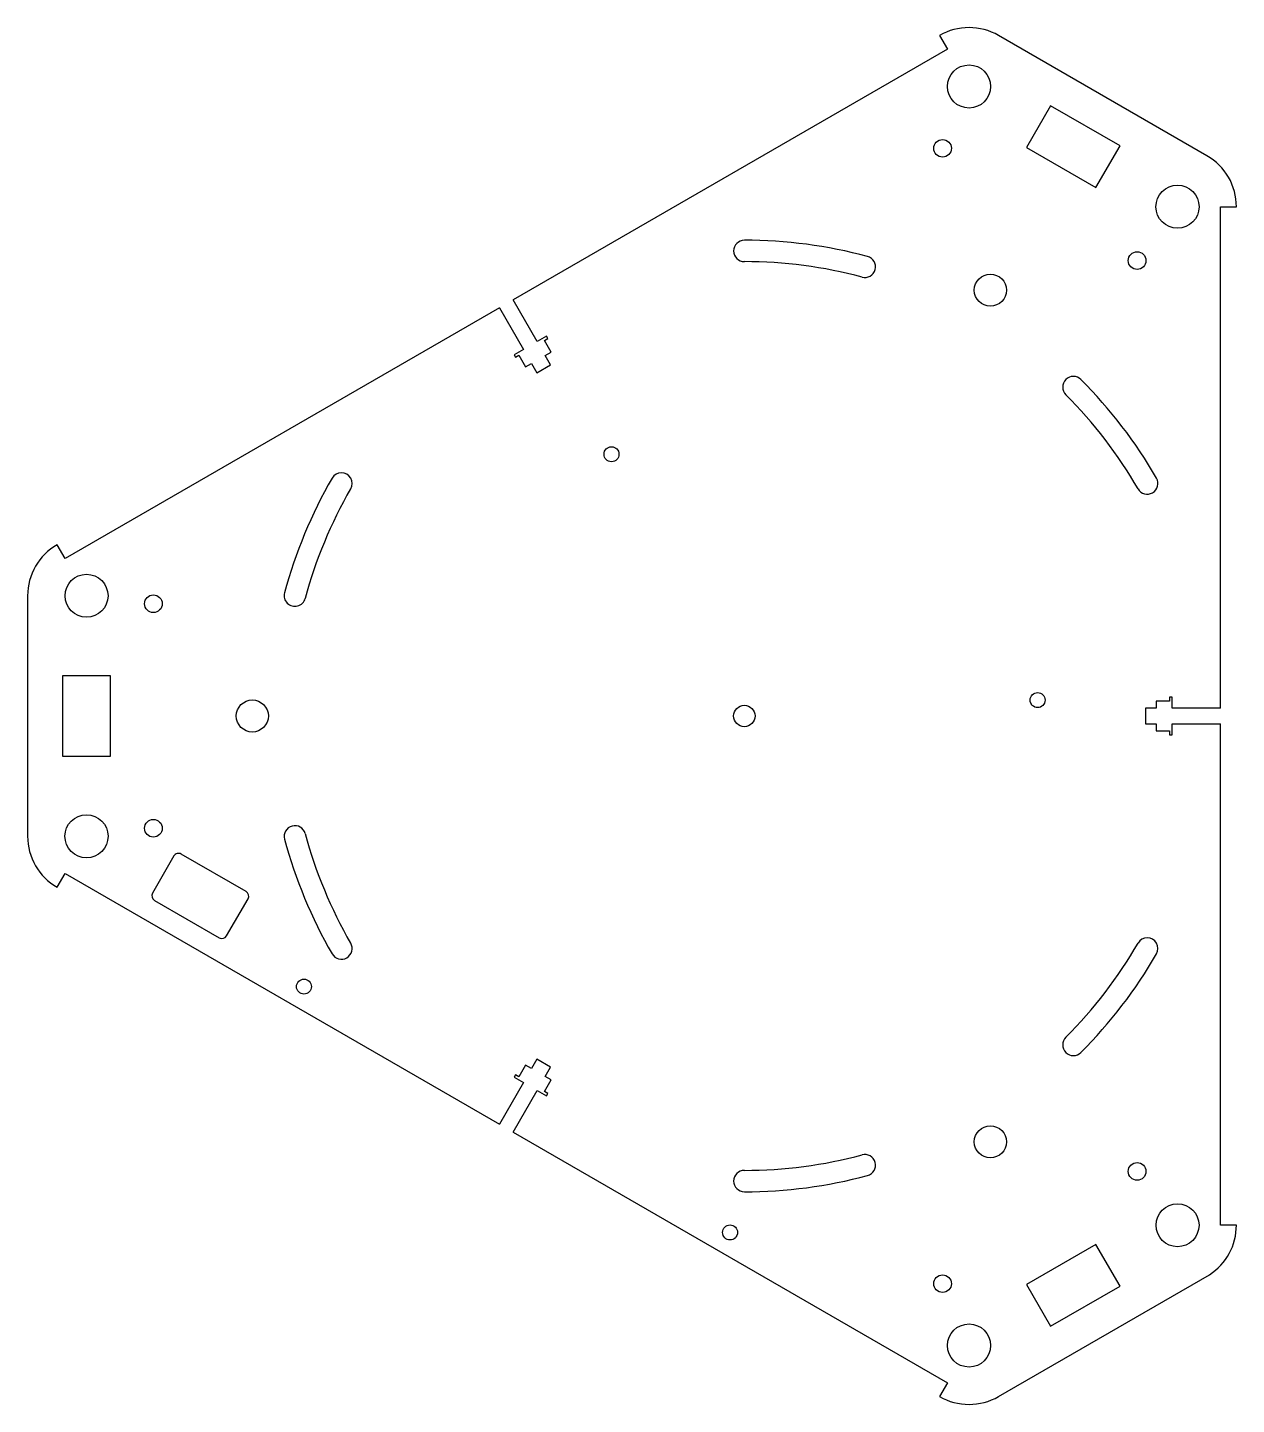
# Model space of a CAD drawing. Extents: x -134 to 92, y -129 to 129.
import ezdxf

# ---------------------------------------------------------------- set-up
doc = ezdxf.new("R2010")
doc.units = 0
doc.layers.get('0').update_dxf_attribs({"linetype": 'CONTINUOUS'})

msp = doc.modelspace()

# ---------------------------------------------------------------- linework, layer by layer
at = {"color": 7, "linetype": 'CONTINUOUS'}
for p, q in [((36.5, 127.32), (38, 124.72)), ((86.5, 104.82), (47.53, 127.32)), ((38, 124.72), (-43.22, 77.83)), ((57.25, 114.17), (52.75, 106.37)), ((70.25, 106.67), (57.25, 114.17)), ((52.75, 106.37), (65.75, 98.87)), ((65.75, 98.87), (70.25, 106.67)), ((89.01, 95.27), (92.01, 95.27)), ((89.01, 1.48), (89.01, 95.27)), ((-38.72, 70.03), (-43.22, 77.83)), ((-45.79, 76.35), (-127.01, 29.45)), ((-45.79, 76.35), (-41.29, 68.55)), ((-36.97, 71.04), (-38.72, 70.03)), ((-37.37, 70.23), (-36.72, 70.61)), ((-36.12, 68.07), (-37.37, 70.23)), ((-36.72, 70.61), (-36.97, 71.04)), ((-41.29, 68.55), (-43.04, 67.54)), ((-43.04, 67.54), (-42.79, 67.11)), ((-42.79, 67.11), (-42.14, 67.48)), ((-42.14, 67.48), (-40.89, 65.32)), ((-37.22, 67.43), (-36.12, 68.07)), ((-36.22, 65.7), (-37.22, 67.43)), ((-40.89, 65.32), (-39.79, 65.95)), ((-39.79, 65.95), (-38.79, 64.22)), ((-38.79, 64.22), (-36.22, 65.7)), ((-127.01, 29.45), (-128.51, 32.05)), ((-134.02, 22.5), (-134.02, -22.5)), ((-118.5, 7.5), (-127.5, 7.5)), ((-127.5, 7.5), (-127.5, -7.5)), ((-118.5, -7.5), (-118.5, 7.5)), ((79.51, 2.75), (77.01, 2.75)), ((77.01, 2.75), (77.01, 1.48)), ((80.01, 3.5), (79.51, 3.5)), ((79.51, 3.5), (79.51, 2.75)), ((80.01, 1.48), (80.01, 3.5)), ((77.01, 1.48), (75.01, 1.48)), ((75.01, 1.48), (75.01, -1.48)), ((89.01, 1.48), (80.01, 1.48)), ((75.01, -1.48), (77.01, -1.48)), ((77.01, -1.48), (77.01, -2.75)), ((80.01, -3.5), (80.01, -1.48)), ((80.01, -1.48), (89.01, -1.48)), ((89.01, -95.27), (89.01, -1.48)), ((77.01, -2.75), (79.51, -2.75)), ((79.51, -2.75), (79.51, -3.5)), ((79.51, -3.5), (80.01, -3.5)), ((-127.5, -7.5), (-118.5, -7.5)), ((-106.66, -26.19), (-110.66, -33.12)), ((-93.17, -32.83), (-105.29, -25.83)), ((-128.51, -32.05), (-127.01, -29.45)), ((-127.01, -29.45), (-45.79, -76.35)), ((-110.29, -34.49), (-98.17, -41.49)), ((-96.8, -41.12), (-92.8, -34.19)), ((-38.79, -64.22), (-39.79, -65.95)), ((-36.22, -65.7), (-38.79, -64.22)), ((-40.89, -65.32), (-42.14, -67.48)), ((-39.79, -65.95), (-40.89, -65.32)), ((-37.22, -67.43), (-36.22, -65.7)), ((-41.29, -68.55), (-45.79, -76.35)), ((-42.79, -67.11), (-43.04, -67.54)), ((-43.04, -67.54), (-41.29, -68.55)), ((-42.14, -67.48), (-42.79, -67.11)), ((-37.37, -70.23), (-36.12, -68.07)), ((-36.12, -68.07), (-37.22, -67.43)), ((-43.22, -77.83), (-38.72, -70.03)), ((-38.72, -70.03), (-36.97, -71.04)), ((-36.72, -70.61), (-37.37, -70.23)), ((-36.97, -71.04), (-36.72, -70.61)), ((-43.22, -77.83), (38, -124.72)), ((92.01, -95.27), (89.01, -95.27)), ((65.75, -98.87), (52.75, -106.37)), ((70.25, -106.67), (65.75, -98.87)), ((47.53, -127.32), (86.98, -104.52)), ((52.75, -106.37), (57.25, -114.17)), ((57.25, -114.17), (70.25, -106.67)), ((38, -124.72), (36.5, -127.32))]:
    msp.add_line(p, q, dxfattribs=at)
for centre, radius in [((42.01, 117.77), 4.03), ((37.06, 106.2), 1.65), ((80.99, 95.27), 4.03), ((73.44, 85.2), 1.65), ((46, 79.67), 3), ((-24.84, 48.97), 1.4), ((-123, 22.5), 4.02), ((-110.5, 21), 1.65), ((-92, 0), 3), ((54.83, 2.97), 1.4), ((0, 0), 2), ((-123, -22.5), 4.03), ((-110.5, -21), 1.65), ((-82.34, -50.62), 1.4), ((46, -79.67), 3), ((73.44, -85.2), 1.65), ((80.99, -95.27), 4.02), ((-2.67, -96.62), 1.4), ((37.06, -106.2), 1.65), ((42.01, -117.77), 4.03)]:
    msp.add_circle(centre, radius, dxfattribs=at)
for centre, radius, start, end in [((42.01, 117.77), 11.02, 60, 120), ((80.99, 95.27), 11.02, 0, 60), ((0, 87), 2, 90, 270), ((0, 0), 89, 75, 90), ((22.52, 84.04), 2, 255, 75), ((0, 0), 85, 75, 90), ((61.52, 61.52), 2, 45, 225), ((0, 0), 89, 30, 45), ((0, 0), 85, 30, 45), ((0, 0), 89, 150, 165), ((-75.34, 43.5), 2, 330, 150), ((75.34, 43.5), 2, 210, 30), ((0, 0), 85, 150, 165), ((-123, 22.5), 11.02, 120, 180), ((-84.04, 22.52), 2, 165, 345), ((-84.04, -22.52), 2, 15, 195), ((-123, -22.5), 11.02, 180, 240), ((0, 0), 89, 195, 210), ((0, 0), 85, 195, 210), ((-105.79, -26.69), 1, 60, 150), ((-109.79, -33.62), 1, 150, 240), ((-93.67, -33.69), 1, 330, 60), ((-97.67, -40.62), 1, 240, 330), ((-75.34, -43.5), 2, 210, 30), ((0, 0), 85, 315, 330), ((75.34, -43.5), 2, 330, 150), ((0, 0), 89, 315, 330), ((61.52, -61.52), 2, 135, 315), ((0, 0), 85, 270, 285), ((22.52, -84.04), 2, 285, 105), ((0, -87), 2, 90, 270), ((0, 0), 89, 270, 285), ((80.99, -95.27), 11.02, 302.9403, 0), ((42.01, -117.77), 11.02, 240, 300.0182)]:
    msp.add_arc(centre, radius, start, end, dxfattribs=at)

doc.saveas('drawing.dxf')
